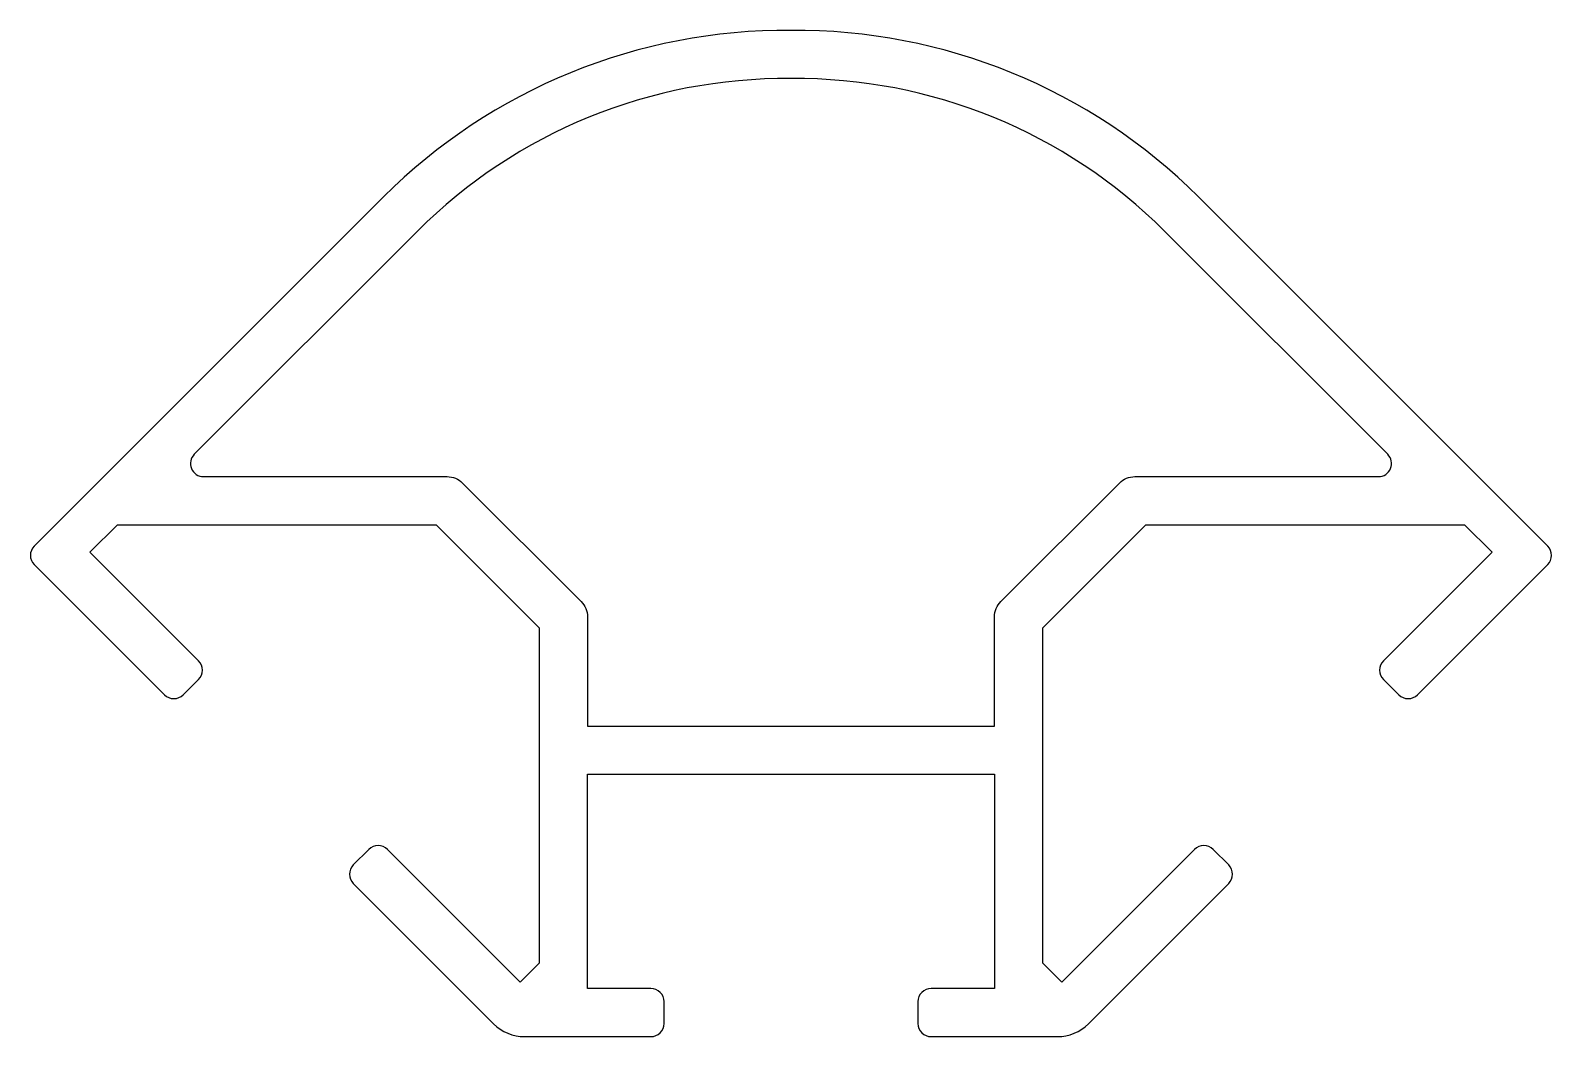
# Model space of a CAD drawing. Extents: x 161.6 to 196.4, y 223.6 to 246.6.
import ezdxf

# ---------------------------------------------------------------- set-up
doc = ezdxf.new("R2010")
doc.units = 0
doc.layers.get('0').update_dxf_attribs({"linetype": 'CONTINUOUS'})

msp = doc.modelspace()

# ---------------------------------------------------------------- linework, layer by layer
for points in [[(174.37, 229.551), (183.67, 229.551), (183.67, 224.651), (182.22, 224.651, 0.414214), (181.92, 224.351), (181.92, 223.851, 0.414214), (182.22, 223.551), (185.106, 223.551, 0.198912), (185.813, 223.844), (189.019, 227.05, 0.414214), (189.019, 227.474), (188.665, 227.828, 0.414214), (188.241, 227.828), (185.206, 224.793), (184.77, 225.23), (184.77, 232.896), (187.126, 235.251), (194.406, 235.251), (195.035, 234.622), (192.554, 232.141, 0.414214), (192.554, 231.717), (192.908, 231.364, 0.414214), (193.332, 231.364), (196.308, 234.339, 0.414214), (196.308, 234.764), (188.328, 242.744, 0.201217), (179.02, 246.551, 0.201217), (169.713, 242.744), (161.732, 234.764, 0.414214), (161.732, 234.339), (164.708, 231.364, 0.414214), (165.132, 231.364), (165.486, 231.717, 0.414214), (165.486, 232.141), (163.005, 234.622), (163.634, 235.251), (170.915, 235.251), (173.27, 232.896), (173.27, 225.23), (172.834, 224.793), (169.799, 227.828, 0.414214), (169.375, 227.828), (169.021, 227.474, 0.414214), (169.021, 227.05), (172.227, 223.844, 0.198912), (172.934, 223.551), (175.82, 223.551, 0.414214), (176.12, 223.851), (176.12, 224.351, 0.414214), (175.82, 224.651), (174.37, 224.651)], [(179.01, 245.451, 0.201217), (170.49, 241.966), (165.388, 236.864, 0.668179), (165.6, 236.351), (171.163, 236.351, -0.198912), (171.517, 236.205), (174.224, 233.498, -0.198912), (174.37, 233.144), (174.37, 230.651), (183.67, 230.651), (183.67, 233.144, -0.198912), (183.817, 233.498), (186.524, 236.205, -0.198912), (186.877, 236.351), (192.44, 236.351, 0.668179), (192.652, 236.864), (187.55, 241.966, 0.201217), (179.03, 245.451, -0.004432)]]:
    msp.add_lwpolyline(points, format="xyb", close=True)

doc.saveas('drawing.dxf')
